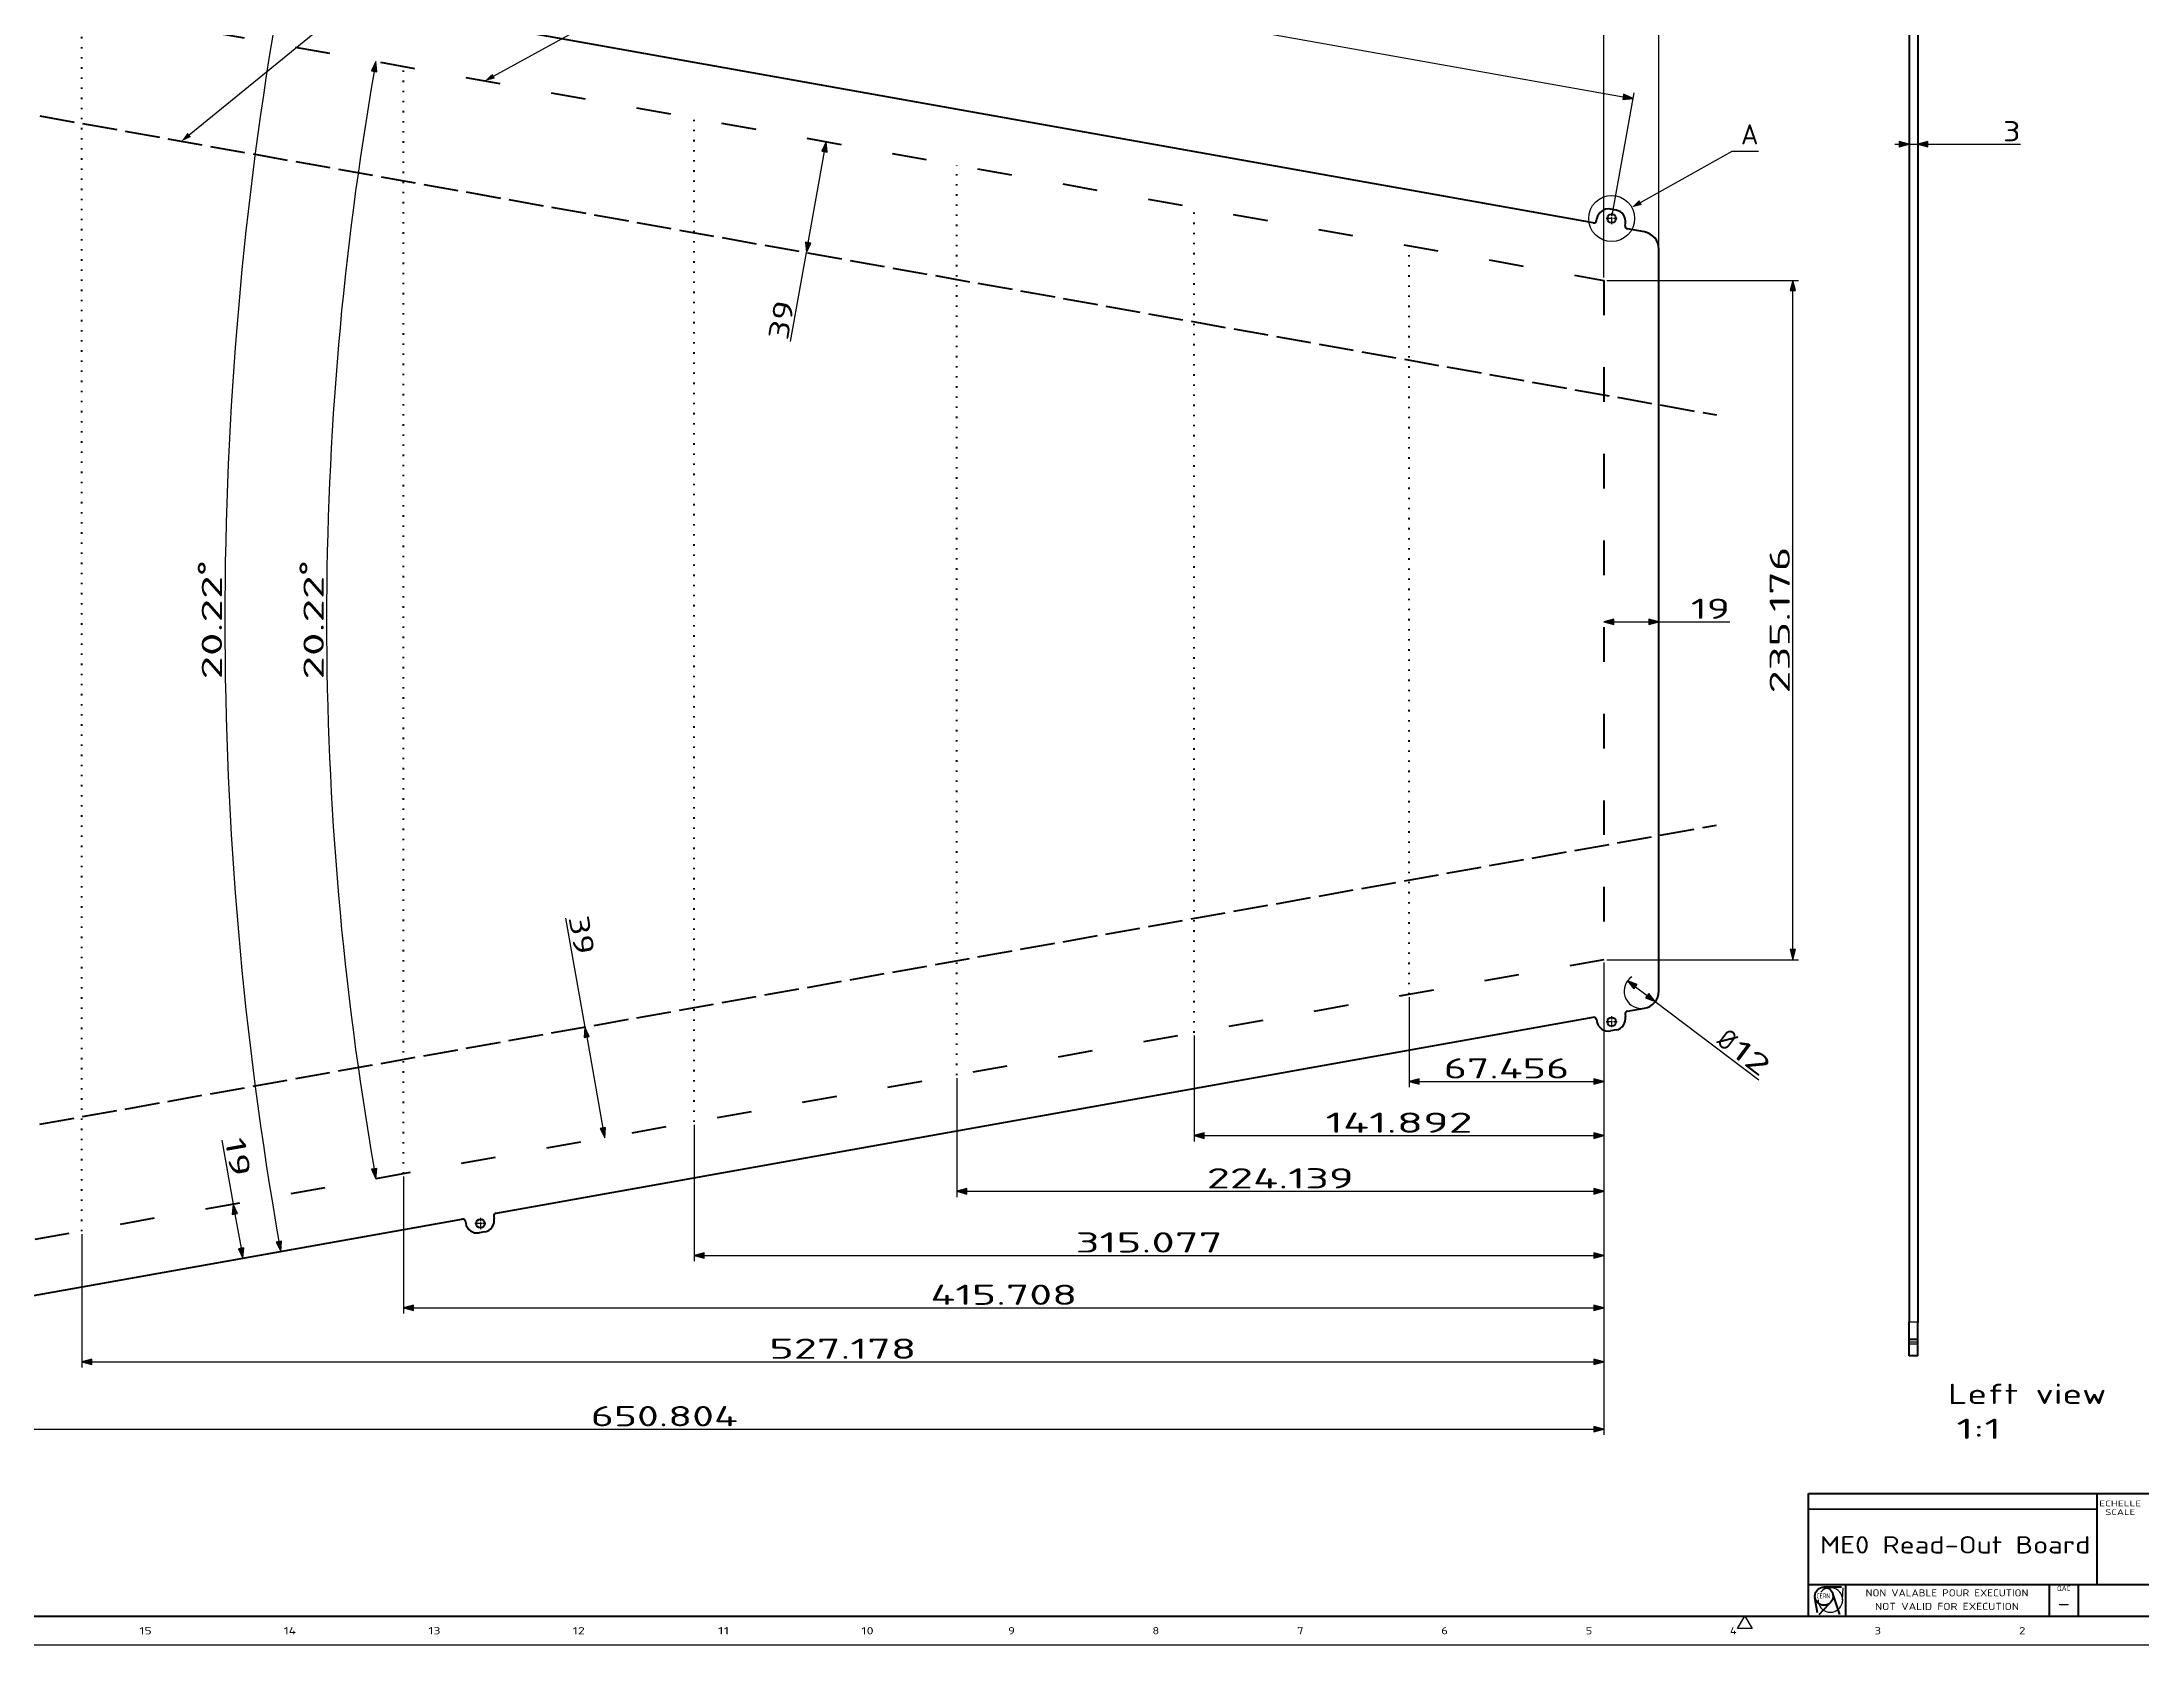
# Model space of a CAD drawing. Extents: x 0 to 1695, y 0 to 840.
# Drawn here: x 386 to 1114, y 0 to 555 of the extents above; entities that cross this region are included whole.
import ezdxf
from ezdxf.enums import TextEntityAlignment as Align

# ---------------------------------------------------------------- set-up
doc = ezdxf.new("R2010")
doc.units = 0
for name, pattern in [('DASHDOT', [18.5, 12, -3, 0.5, -3]), ('DASHED', [15, 12, -3]), ('DASHSPACE', [30, 12, -18]), ('DOT', [3.5, 0.5, -3])]:
    doc.linetypes.add(name, pattern=pattern)
doc.layers.get('0').update_dxf_attribs({"lineweight": 13})
doc.styles.get("Standard").update_dxf_attribs({"font": 'isocp.shx'})
doc.dimstyles.get("Standard").update_dxf_attribs({"dimtxt": 2.5, "dimasz": 2.5, "dimexe": 1.25, "dimexo": 0.625, "dimtad": 1, "dimcen": 2.5, "dimadec": 0, "dimazin": 0, "dimtfac": 1, "dimtmove": 0, "dimatfit": 0, "dimfxl": 1, "dimarcsym": 0})

# ---------------------------------------------------------------- blocks, each defined once
blk = doc.blocks.new('*D78')
at = {"color": 7, "lineweight": 25}
for p, q in [((538.220154, 564.764473), (545.795593, 607.25016)), ((548.867859, 604.670799), (933.841309, 536.027275)), ((930.040222, 494.900139), (937.615723, 537.385811))]:
    blk.add_line(p, q, dxfattribs=at)
for points in [[(549.031433, 605.588081), (545.444519, 605.281212), (548.704407, 603.753517)], [(933.677734, 535.109993), (937.264648, 535.416862), (934.004883, 536.944557)]]:
    blk.add_lwpolyline(points, close=True, dxfattribs=at)
for points in [[(549.031433, 605.588081), (545.444519, 605.281212), (549.031433, 605.588081), (548.704407, 603.753517)], [(933.677734, 535.109993), (937.264648, 535.416862), (933.677734, 535.109993), (934.004883, 536.944557)]]:
    blk.add_solid(points, dxfattribs=at)
blk.add_text('398', height=7, rotation=349.890019, dxfattribs=at).set_placement((731.185242, 573.178093), (751.875061, 569.488945), align=Align.FIT)
blk = doc.blocks.new('*D79')
at = {"color": 7, "lineweight": 25}
for p, q in [((927.171936, 236.278786), (927.171936, 193.143288)), ((859.715942, 224.250893), (859.715942, 193.143288)), ((863.193298, 195.143288), (923.69458, 195.143288))]:
    blk.add_line(p, q, dxfattribs=at)
for points in [[(863.193298, 196.075035), (859.715942, 195.143288), (863.193298, 194.21154)], [(923.69458, 194.21154), (927.171936, 195.143288), (923.69458, 196.075035)]]:
    blk.add_lwpolyline(points, close=True, dxfattribs=at)
for points in [[(863.193298, 196.075035), (859.715942, 195.143288), (863.193298, 196.075035), (863.193298, 194.21154)], [(923.69458, 194.21154), (927.171936, 195.143288), (923.69458, 194.21154), (923.69458, 196.075035)]]:
    blk.add_solid(points, dxfattribs=at)
blk.add_text('67.456', height=7, dxfattribs=at).set_placement((871.727783, 196.143288), (915.160034, 196.143288), align=Align.FIT)
blk = doc.blocks.new('*D80')
at = {"color": 7, "lineweight": 25}
for p, q in [((927.171936, 236.278786), (927.171936, 174.353432)), ((785.279907, 210.978416), (785.279907, 174.353432)), ((788.757263, 176.353432), (923.69458, 176.353432))]:
    blk.add_line(p, q, dxfattribs=at)
for points in [[(788.757263, 177.285179), (785.279907, 176.353432), (788.757263, 175.421684)], [(923.69458, 175.421684), (927.171936, 176.353432), (923.69458, 177.285179)]]:
    blk.add_lwpolyline(points, close=True, dxfattribs=at)
for points in [[(788.757263, 177.285179), (785.279907, 176.353432), (788.757263, 177.285179), (788.757263, 175.421684)], [(923.69458, 175.421684), (927.171936, 176.353432), (923.69458, 175.421684), (923.69458, 177.285179)]]:
    blk.add_solid(points, dxfattribs=at)
blk.add_text('141.892', height=7, dxfattribs=at).set_placement((830.773804, 177.353432), (881.678101, 177.353432), align=Align.FIT)
blk = doc.blocks.new('*D81')
at = {"color": 7, "lineweight": 25}
for p, q in [((927.171936, 236.278786), (927.171936, 155.078896)), ((703.032959, 196.313194), (703.032959, 155.078896)), ((706.510254, 157.078896), (923.69458, 157.078896))]:
    blk.add_line(p, q, dxfattribs=at)
for points in [[(706.510254, 158.010643), (703.032959, 157.078896), (706.510254, 156.147148)], [(923.69458, 156.147148), (927.171936, 157.078896), (923.69458, 158.010643)]]:
    blk.add_lwpolyline(points, close=True, dxfattribs=at)
for points in [[(706.510254, 158.010643), (703.032959, 157.078896), (706.510254, 158.010643), (706.510254, 156.147148)], [(923.69458, 156.147148), (927.171936, 157.078896), (923.69458, 156.147148), (923.69458, 158.010643)]]:
    blk.add_solid(points, dxfattribs=at)
blk.add_text('224.139', height=7, dxfattribs=at).set_placement((789.650269, 158.078896), (840.554565, 158.078896), align=Align.FIT)
blk = doc.blocks.new('*D82')
at = {"color": 7, "lineweight": 25}
for p, q in [((927.171936, 236.278786), (927.171936, 132.88401)), ((612.09491, 180.098289), (612.09491, 132.88401)), ((615.572266, 134.88401), (923.69458, 134.88401))]:
    blk.add_line(p, q, dxfattribs=at)
for points in [[(615.572266, 135.815758), (612.09491, 134.88401), (615.572266, 133.952263)], [(923.69458, 133.952263), (927.171936, 134.88401), (923.69458, 135.815758)]]:
    blk.add_lwpolyline(points, close=True, dxfattribs=at)
for points in [[(615.572266, 135.815758), (612.09491, 134.88401), (615.572266, 135.815758), (615.572266, 133.952263)], [(923.69458, 133.952263), (927.171936, 134.88401), (923.69458, 133.952263), (923.69458, 135.815758)]]:
    blk.add_solid(points, dxfattribs=at)
blk.add_text('315.077', height=7, dxfattribs=at).set_placement((744.181274, 135.88401), (795.085571, 135.88401), align=Align.FIT)
blk = doc.blocks.new('*D83')
at = {"color": 7, "lineweight": 25}
for p, q in [((927.171936, 236.278786), (927.171936, 114.771523)), ((511.463928, 162.155052), (511.463928, 114.771523)), ((514.941223, 116.771523), (923.69458, 116.771523))]:
    blk.add_line(p, q, dxfattribs=at)
for points in [[(514.941223, 117.70327), (511.463928, 116.771523), (514.941223, 115.839775)], [(923.69458, 115.839775), (927.171936, 116.771523), (923.69458, 117.70327)]]:
    blk.add_lwpolyline(points, close=True, dxfattribs=at)
for points in [[(514.941223, 117.70327), (511.463928, 116.771523), (514.941223, 117.70327), (514.941223, 115.839775)], [(923.69458, 115.839775), (927.171936, 116.771523), (923.69458, 115.839775), (923.69458, 117.70327)]]:
    blk.add_solid(points, dxfattribs=at)
blk.add_text('415.708', height=7, dxfattribs=at).set_placement((693.865784, 117.771523), (744.770081, 117.771523), align=Align.FIT)
blk = doc.blocks.new('*D84')
at = {"color": 7, "lineweight": 25}
for p, q in [((927.171936, 236.278786), (927.171936, 96.087166)), ((399.993958, 142.279152), (399.993958, 96.087166)), ((403.471252, 98.087166), (923.69458, 98.087166))]:
    blk.add_line(p, q, dxfattribs=at)
for points in [[(403.471252, 99.018913), (399.993958, 98.087166), (403.471252, 97.155403)], [(923.69458, 97.155403), (927.171936, 98.087166), (923.69458, 99.018913)]]:
    blk.add_lwpolyline(points, close=True, dxfattribs=at)
for points in [[(403.471252, 99.018913), (399.993958, 98.087166), (403.471252, 99.018913), (403.471252, 97.155403)], [(923.69458, 97.155403), (927.171936, 98.087166), (923.69458, 97.155403), (923.69458, 99.018913)]]:
    blk.add_solid(points, dxfattribs=at)
blk.add_text('527.178', height=7, dxfattribs=at).set_placement((638.130798, 99.087166), (689.035095, 99.087166), align=Align.FIT)
blk = doc.blocks.new('*D85')
at = {"color": 7, "lineweight": 25}
for p, q in [((927.171936, 236.278786), (927.171936, 72.724129)), ((276.367981, 123.866951), (276.367981, 72.724129)), ((279.845276, 74.724129), (923.69458, 74.724129))]:
    blk.add_line(p, q, dxfattribs=at)
for points in [[(279.845276, 75.655891), (276.367981, 74.724129), (279.845276, 73.792366)], [(923.69458, 73.792366), (927.171936, 74.724129), (923.69458, 75.655891)]]:
    blk.add_lwpolyline(points, close=True, dxfattribs=at)
for points in [[(279.845276, 75.655891), (276.367981, 74.724129), (279.845276, 75.655891), (279.845276, 73.792366)], [(923.69458, 73.792366), (927.171936, 74.724129), (923.69458, 73.792366), (923.69458, 75.655891)]]:
    blk.add_solid(points, dxfattribs=at)
blk.add_text('650.804', height=7, dxfattribs=at).set_placement((576.31781, 75.724129), (627.222107, 75.724129), align=Align.FIT)
blk = doc.blocks.new('*D88')
at = {"color": 7, "lineweight": 25}
for p, q in [((930.649292, 354.294037), (942.69458, 354.294037)), ((946.171936, 354.294037), (970.844055, 354.294037))]:
    blk.add_line(p, q, dxfattribs=at)
for points in [[(930.649292, 355.225785), (927.171936, 354.294037), (930.649292, 353.362288)], [(942.69458, 353.362288), (946.171936, 354.294037), (942.69458, 355.225785)]]:
    blk.add_lwpolyline(points, close=True, dxfattribs=at)
for points in [[(930.649292, 355.225785), (927.171936, 354.294037), (930.649292, 355.225785), (930.649292, 353.362288)], [(942.69458, 353.362288), (946.171936, 354.294037), (942.69458, 353.362288), (942.69458, 355.225785)]]:
    blk.add_solid(points, dxfattribs=at)
blk.add_text('19', height=7, dxfattribs=at).set_placement((957.299988, 355.294037), (970.844055, 355.294037), align=Align.FIT)
blk = doc.blocks.new('*D89')
at = {"color": 7, "lineweight": 25}
for p, q in [((567.539246, 251.640251), (574.256775, 213.966591)), ((574.867188, 210.543251), (580.492371, 178.995506))]:
    blk.add_line(p, q, dxfattribs=at)
for points in [[(575.784424, 210.70681), (574.256775, 213.966591), (573.94989, 210.379692)], [(579.575073, 178.831947), (581.102783, 175.572166), (581.409607, 179.15905)]]:
    blk.add_lwpolyline(points, close=True, dxfattribs=at)
for points in [[(575.784424, 210.70681), (574.256775, 213.966591), (575.784424, 210.70681), (573.94989, 210.379692)], [(579.575073, 178.831947), (581.102783, 175.572166), (579.575073, 178.831947), (581.409607, 179.15905)]]:
    blk.add_solid(points, dxfattribs=at)
blk.add_text('39', height=7, rotation=280.110019, dxfattribs=at).set_placement((568.523682, 251.815788), (570.901245, 238.482002), align=Align.FIT)
blk = doc.blocks.new('*D90')
at = {"color": 7, "lineweight": 25}
for p, q in [((448.476135, 174.790459), (452.427795, 152.628487)), ((453.038269, 149.205162), (455.152649, 137.34687))]:
    blk.add_line(p, q, dxfattribs=at)
for points in [[(453.955505, 149.368706), (452.427795, 152.628487), (452.120911, 149.041603)], [(454.235413, 137.183296), (455.763123, 133.923515), (456.069885, 137.510414)]]:
    blk.add_lwpolyline(points, close=True, dxfattribs=at)
for points in [[(453.955505, 149.368706), (452.427795, 152.628487), (453.955505, 149.368706), (452.120911, 149.041603)], [(454.235413, 137.183296), (455.763123, 133.923515), (454.235413, 137.183296), (456.069885, 137.510414)]]:
    blk.add_solid(points, dxfattribs=at)
blk.add_text('19', height=7, rotation=280.110019, dxfattribs=at).set_placement((449.460632, 174.966011), (451.838074, 161.63221), align=Align.FIT)
blk = doc.blocks.new('*D92')
at = {"color": 7, "lineweight": 25}
for p, q in [((120.171936, 598.866951), (120.171936, 702.930916)), ((123.649231, 700.930916), (942.69458, 700.930916)), ((946.171936, 484.342155), (946.171936, 702.930916))]:
    blk.add_line(p, q, dxfattribs=at)
for points in [[(123.649231, 701.862648), (120.171936, 700.930916), (123.649231, 699.999153)], [(942.69458, 699.999153), (946.171936, 700.930916), (942.69458, 701.862648)]]:
    blk.add_lwpolyline(points, close=True, dxfattribs=at)
for points in [[(123.649231, 701.862648), (120.171936, 700.930916), (123.649231, 701.862648), (123.649231, 699.999153)], [(942.69458, 699.999153), (946.171936, 700.930916), (942.69458, 699.999153), (942.69458, 701.862648)]]:
    blk.add_solid(points, dxfattribs=at)
blk.add_text('826', height=7, dxfattribs=at).set_placement((522.663879, 701.930916), (543.679993, 701.930916), align=Align.FIT)
blk = doc.blocks.new('*D93')
at = {"color": 7, "lineweight": 25}
for p, q in [((139.171936, 585.866951), (139.171936, 678.367867)), ((927.171936, 473.455116), (927.171936, 678.367867)), ((142.649231, 676.367867), (923.69458, 676.367867))]:
    blk.add_line(p, q, dxfattribs=at)
for points in [[(142.649231, 677.299599), (139.171936, 676.367867), (142.649231, 675.436104)], [(923.69458, 675.436104), (927.171936, 676.367867), (923.69458, 677.299599)]]:
    blk.add_lwpolyline(points, close=True, dxfattribs=at)
for points in [[(142.649231, 677.299599), (139.171936, 676.367867), (142.649231, 677.299599), (142.649231, 675.436104)], [(923.69458, 675.436104), (927.171936, 676.367867), (923.69458, 675.436104), (923.69458, 677.299599)]]:
    blk.add_solid(points, dxfattribs=at)
blk.add_text('788', height=7, dxfattribs=at).set_placement((522.663879, 677.367867), (543.679993, 677.367867), align=Align.FIT)
blk = doc.blocks.new('*D94')
at = {"color": 7, "lineweight": 25}
for p, q in [((928.171936, 472.455116), (994.566345, 472.455116)), ((992.566345, 240.756119), (992.566345, 468.977783)), ((928.171936, 237.278786), (994.566345, 237.278786))]:
    blk.add_line(p, q, dxfattribs=at)
for points in [[(993.498108, 468.977783), (992.566345, 472.455116), (991.634583, 468.977783)], [(991.634583, 240.756119), (992.566345, 237.278786), (993.498108, 240.756119)]]:
    blk.add_lwpolyline(points, close=True, dxfattribs=at)
for points in [[(993.498108, 468.977783), (992.566345, 472.455116), (993.498108, 468.977783), (991.634583, 468.977783)], [(991.634583, 240.756119), (992.566345, 237.278786), (991.634583, 240.756119), (993.498108, 240.756119)]]:
    blk.add_solid(points, dxfattribs=at)
blk.add_text('235.176', height=7, rotation=90.000003, dxfattribs=at).set_placement((991.566345, 329.414789), (991.566345, 380.319113), align=Align.FIT)
blk = doc.blocks.new('*D97')
at = {"color": 7, "lineweight": 25}
for p, q in [((938.158813, 227.912048), (942.185059, 224.871422)), ((944.959961, 222.775795), (980.843811, 195.67614))]:
    blk.add_line(p, q, dxfattribs=at)
for points in [[(938.720337, 228.655579), (935.383911, 230.007675), (937.59729, 227.168503)], [(941.623535, 224.127907), (944.959961, 222.77581), (942.746582, 225.614983)]]:
    blk.add_lwpolyline(points, close=True, dxfattribs=at)
blk.add_arc((940.171936, 226.391747), 6, 123.84111, 270.560701, dxfattribs=at)
for points in [[(938.720337, 228.655579), (935.383911, 230.007675), (938.720337, 228.655579), (937.59729, 227.168503)], [(941.623535, 224.127907), (944.959961, 222.77581), (941.623535, 224.127907), (942.746582, 225.614983)]]:
    blk.add_solid(points, dxfattribs=at)
for s, p, p2 in [('%%c', (965.743774, 208.332848), (969.84021, 205.23922)), ('12', (970.638245, 204.636559), (981.446472, 196.474144))]:
    blk.add_text(s, height=7, rotation=322.939704, dxfattribs=at).set_placement(p, p2, align=Align.FIT)
blk = doc.blocks.new('*D99')
at = {"color": 7, "lineweight": 25}
for p, q in [((651.601746, 485.508324), (657.226929, 517.056068)), ((645.507263, 451.328773), (650.991333, 482.084984))]:
    blk.add_line(p, q, dxfattribs=at)
for points in [[(658.144226, 516.892509), (657.837341, 520.479408), (656.309631, 517.219627)], [(650.684448, 485.671883), (650.991333, 482.084984), (652.519043, 485.344765)]]:
    blk.add_lwpolyline(points, close=True, dxfattribs=at)
for points in [[(658.144226, 516.892509), (657.837341, 520.479408), (658.144226, 516.892509), (656.309631, 517.219627)], [(650.684448, 485.671883), (650.991333, 482.084984), (650.684448, 485.671883), (652.519043, 485.344765)]]:
    blk.add_solid(points, dxfattribs=at)
blk.add_text('39', height=7, rotation=79.889997, dxfattribs=at).set_placement((644.522827, 451.504311), (646.900391, 464.838097), align=Align.FIT)
blk = doc.blocks.new('*D100')
at = {"color": 7, "lineweight": 25}
for points in [[(502.197205, 544.698997), (501.89032, 548.285896), (500.36261, 545.026115)], [(500.36261, 164.707787), (501.89032, 161.448006), (502.197205, 165.034904)]]:
    blk.add_lwpolyline(points, close=True, dxfattribs=at)
blk.add_arc((1586.641425, 354.866951), 1101.860229, 170.070809, 189.929178, dxfattribs=at)
for points in [[(502.197205, 544.698997), (501.89032, 548.285896), (502.197205, 544.698997), (500.36261, 545.026115)], [(500.36261, 164.707787), (501.89032, 161.448006), (500.36261, 164.707787), (502.197205, 165.034904)]]:
    blk.add_solid(points, dxfattribs=at)
for s, p, p2 in [('%%d', (482.381287, 370.2804), (482.381287, 375.413734)), ('20.22', (483.781311, 334.320168), (483.781311, 370.2804))]:
    blk.add_text(s, height=7, rotation=90.000003, dxfattribs=at).set_placement(p, p2, align=Align.FIT)
blk = doc.blocks.new('*D101')
at = {"color": 7, "lineweight": 25}
for points in [[(469.188049, 569.884422), (468.881287, 573.471321), (467.353577, 570.21154)], [(467.353577, 139.522362), (468.881287, 136.262581), (469.188049, 139.84948)]]:
    blk.add_lwpolyline(points, close=True, dxfattribs=at)
blk.add_arc((1694.879753, 354.866951), 1245.335449, 170.049977, 189.95001, dxfattribs=at)
for points in [[(469.188049, 569.884422), (468.881287, 573.471321), (469.188049, 569.884422), (467.353577, 570.21154)], [(467.353577, 139.522362), (468.881287, 136.262581), (467.353577, 139.522362), (469.188049, 139.84948)]]:
    blk.add_solid(points, dxfattribs=at)
for s, p, p2 in [('%%d', (447.144348, 370.2804), (447.144348, 375.413734)), ('20.22', (448.544373, 334.320168), (448.544373, 370.2804))]:
    blk.add_text(s, height=7, rotation=90.000003, dxfattribs=at).set_placement(p, p2, align=Align.FIT)
blk = doc.blocks.new('*D119')
at = {"color": 7, "lineweight": 25}
for p, q in [((1027.912847, 519.629036), (1029.435513, 519.629036)), ((1032.912846, 519.629036), (1035.922846, 519.629036)), ((1039.400178, 519.629036), (1071.467906, 519.629036))]:
    blk.add_line(p, q, dxfattribs=at)
for points in [[(1029.435513, 518.697289), (1032.912846, 519.629036), (1029.435513, 520.560783)], [(1039.400178, 520.560783), (1035.922846, 519.629036), (1039.400178, 518.697289)]]:
    blk.add_lwpolyline(points, close=True, dxfattribs=at)
for points in [[(1029.435513, 518.697289), (1032.912846, 519.629036), (1029.435513, 518.697289), (1029.435513, 520.560783)], [(1039.400178, 520.560783), (1035.922846, 519.629036), (1039.400178, 520.560783), (1039.400178, 518.697289)]]:
    blk.add_solid(points, dxfattribs=at)
blk.add_text('3', height=7, dxfattribs=at).set_placement((1065.395862, 520.629036), (1071.467906, 520.629036), align=Align.FIT)
blk = doc.blocks.new('BLOCK91')
at = {"color": 7, "lineweight": 25}
blk.add_text('ME0 Read-Out Board', height=6, dxfattribs=at).set_placement((1002, 31.674351), (1095.682983, 31.674351), align=Align.FIT)
blk = doc.blocks.new('BLOCK93')
at = {"color": 7, "lineweight": 25}
blk.add_text(' 2', height=2.5, dxfattribs=at).set_placement((1068.831421, 3.690562), (1073.168579, 3.690562), align=Align.FIT)
blk = doc.blocks.new('BLOCK94')
at = {"color": 7, "lineweight": 25}
blk.add_text(' 3', height=2.5, dxfattribs=at).set_placement((1018.831421, 3.690562), (1023.168579, 3.690562), align=Align.FIT)
blk = doc.blocks.new('BLOCK95')
at = {"color": 7, "lineweight": 25}
blk.add_text(' 4', height=2.5, dxfattribs=at).set_placement((968.831421, 3.690562), (973.168579, 3.690562), align=Align.FIT)
blk = doc.blocks.new('BLOCK96')
at = {"color": 7, "lineweight": 25}
blk.add_text(' 5', height=2.5, dxfattribs=at).set_placement((918.831421, 3.690562), (923.168579, 3.690562), align=Align.FIT)
blk = doc.blocks.new('BLOCK97')
at = {"color": 7, "lineweight": 25}
blk.add_text(' 6', height=2.5, dxfattribs=at).set_placement((868.831421, 3.690562), (873.168579, 3.690562), align=Align.FIT)
blk = doc.blocks.new('BLOCK98')
at = {"color": 7, "lineweight": 25}
blk.add_text(' 7', height=2.5, dxfattribs=at).set_placement((818.831421, 3.690562), (823.168579, 3.690562), align=Align.FIT)
blk = doc.blocks.new('BLOCK99')
at = {"color": 7, "lineweight": 25}
blk.add_text(' 8', height=2.5, dxfattribs=at).set_placement((768.831421, 3.690562), (773.168579, 3.690562), align=Align.FIT)
blk = doc.blocks.new('BLOCK100')
at = {"color": 7, "lineweight": 25}
blk.add_text(' 9', height=2.5, dxfattribs=at).set_placement((718.831421, 3.690562), (723.168579, 3.690562), align=Align.FIT)
blk = doc.blocks.new('BLOCK101')
at = {"color": 7, "lineweight": 25}
blk.add_text(' 10', height=2.5, dxfattribs=at).set_placement((667.747131, 3.690562), (674.252869, 3.690562), align=Align.FIT)
blk = doc.blocks.new('BLOCK102')
at = {"color": 7, "lineweight": 25}
blk.add_text(' 11', height=2.5, dxfattribs=at).set_placement((617.747131, 3.690562), (624.252869, 3.690562), align=Align.FIT)
blk = doc.blocks.new('BLOCK103')
at = {"color": 7, "lineweight": 25}
blk.add_text(' 12', height=2.5, dxfattribs=at).set_placement((567.747131, 3.690562), (574.252869, 3.690562), align=Align.FIT)
blk = doc.blocks.new('BLOCK104')
at = {"color": 7, "lineweight": 25}
blk.add_text(' 13', height=2.5, dxfattribs=at).set_placement((517.747131, 3.690562), (524.252869, 3.690562), align=Align.FIT)
blk = doc.blocks.new('BLOCK105')
at = {"color": 7, "lineweight": 25}
blk.add_text(' 14', height=2.5, dxfattribs=at).set_placement((467.747131, 3.690562), (474.252899, 3.690562), align=Align.FIT)
blk = doc.blocks.new('BLOCK106')
at = {"color": 7, "lineweight": 25}
blk.add_text(' 15', height=2.5, dxfattribs=at).set_placement((417.747131, 3.690562), (424.252899, 3.690562), align=Align.FIT)
blk = doc.blocks.new('BLOCK135')
at = {"color": 7, "lineweight": 25}
blk.add_text('-', height=5, dxfattribs=at).set_placement((1084.266479, 12), (1088.603638, 12), align=Align.FIT)
blk = doc.blocks.new('BLOCK143')
at = {"color": 7, "lineweight": 25}
blk.add_text('NOT VALID FOR EXECUTION', height=2.5, dxfattribs=at).set_placement((1021.061218, 12.090562), (1070.938721, 12.090562), align=Align.FIT)
blk = doc.blocks.new('BLOCK144')
at = {"color": 7, "lineweight": 25}
blk.add_text('NON VALABLE POUR EXECUTION', height=2.5, dxfattribs=at).set_placement((1017.80835, 16.790562), (1074.19165, 16.790562), align=Align.FIT)
blk = doc.blocks.new('BLOCK145')
at = {"color": 7, "lineweight": 25}
blk.add_text('QAC', height=1.8, dxfattribs=at).set_placement((1084.093018, 18.700001), (1088.777222, 18.700001), align=Align.FIT)
blk = doc.blocks.new('BLOCK146')
at = {"color": 7, "lineweight": 25, "width": 0.8}
blk.add_text('CERN', height=1.7, dxfattribs=at).set_placement((1000.799988, 16.15), (1005.51886, 16.15), align=Align.FIT)
blk = doc.blocks.new('BLOCK147')
at = {"color": 7, "lineweight": 25, "width": 1.2}
blk.add_text('ECHELLE', height=2, dxfattribs=at).set_placement((1098.713501, 48), (1113.286377, 48), align=Align.FIT)
blk = doc.blocks.new('BLOCK148')
at = {"color": 7, "lineweight": 25, "width": 1.2}
blk.add_text('SCALE', height=2, dxfattribs=at).set_placement((1100.79541, 45), (1111.20459, 45), align=Align.FIT)
blk = doc.blocks.new('BLOCK163')
at = {"color": 7, "lineweight": 25}
blk.add_lwpolyline([(-647.312927, 144.616882), (-615.534119, 162.321869), (-606.462097, 162.321869)], dxfattribs=at)
blk.add_circle((-657.307251, 139.048706), 7.96346, dxfattribs=at)
blk.add_solid([(-647.766357, 145.430832), (-650.350586, 142.924484), (-646.859436, 143.802933)], dxfattribs=at)
blk.add_text('A', height=7, dxfattribs=at).set_placement((-612.534119, 164.712357), (-606.462097, 164.712357), align=Align.FIT)
blk = doc.blocks.new('BLOCK165')
at = {"color": 7, "lineweight": 25}
blk.add_lwpolyline([(-1149.939331, 168.01088), (-1025, 269.89624), (-882.342957, 269.89624)], dxfattribs=at)
blk.add_solid([(-1150.528198, 168.732971), (-1152.634155, 165.813263), (-1149.350464, 167.288788)], dxfattribs=at)
blk.add_text('Chamber Cover (Chimney)', height=7, dxfattribs=at).set_placement((-1022, 272.286743), (-882.342957, 272.286743), align=Align.FIT)
blk = doc.blocks.new('BLOCK166')
at = {"color": 7, "lineweight": 25}
blk.add_lwpolyline([(-1044.521118, 188.367783), (-947, 241.896255), (-877.20752, 241.896255)], dxfattribs=at)
blk.add_solid([(-1044.969482, 189.18457), (-1047.569458, 186.69458), (-1044.072754, 187.55098)], dxfattribs=at)
blk.add_text('Active Area', height=7, dxfattribs=at).set_placement((-944, 244.286743), (-877.20752, 244.286743), align=Align.FIT)
blk = doc.blocks.new('BLOCK169')
at = {"color": 7, "linetype": 'DASHDOT', "lineweight": 25, "ltscale": 0.097501}
blk.add_line((-655.357239, 139.048706), (-659.257263, 139.048706), dxfattribs=at)
at = {"color": 7, "linetype": 'DASHDOT', "lineweight": 25, "ltscale": 0.0975}
blk.add_line((-657.307251, 140.998703), (-657.307251, 137.098709), dxfattribs=at)
blk = doc.blocks.new('BLOCK170')
at = {"color": 7, "linetype": 'DASHDOT', "lineweight": 25, "ltscale": 0.0975}
blk.add_line((-657.307251, -137.098709), (-657.307251, -140.998703), dxfattribs=at)
at = {"color": 7, "linetype": 'DASHDOT', "lineweight": 25, "ltscale": 0.097501}
blk.add_line((-655.357239, -139.048706), (-659.257263, -139.048706), dxfattribs=at)
blk = doc.blocks.new('BLOCK171')
at = {"color": 7, "linetype": 'DASHDOT', "lineweight": 25, "ltscale": 0.097501}
blk.add_line((-1047.177368, -208.913055), (-1051.077393, -208.913055), dxfattribs=at)
at = {"color": 7, "linetype": 'DASHDOT', "lineweight": 25, "ltscale": 0.0975}
blk.add_line((-1049.127319, -206.963058), (-1049.127319, -210.863052), dxfattribs=at)
blk = doc.blocks.new('BLOCK173')
at = {"color": 1, "linetype": 'DASHED', "lineweight": 50}
for p, q in [((-1497, 227.216173), (-621, 71.01906)), ((-1497, -227.216173), (-621, -71.01906))]:
    blk.add_line(p, q, dxfattribs=at)
at = {"color": 150, "linetype": 'DASHSPACE', "lineweight": 50}
for p, q in [((-1290.439116, 230), (-660, 117.588162)), ((-660, 117.588162), (-660, -117.588162)), ((-660, -117.588162), (-1290.439116, -230))]:
    blk.add_line(p, q, dxfattribs=at)
at = {"color": 3, "linetype": 'DOT', "lineweight": 50}
for p, q in [((-1187.178, -211.587799), (-1187.178, 211.587799)), ((-1075.708, -191.711895), (-1075.708, 191.711895)), ((-975.077, -173.768662), (-975.077, 173.768662)), ((-884.139, -157.553761), (-884.139, 157.553761)), ((-801.892, -142.888528), (-801.892, 142.888528)), ((-727.456, -129.616053), (-727.456, 129.616053))]:
    blk.add_line(p, q, dxfattribs=at)
at = {"color": 7, "lineweight": 50}
for p, q in [((-663.670491, 137.542312), (-1043.676898, 205.300193)), ((-662.51048, 138.351246), (-662.387603, 139.040377)), ((-655.778613, 141.925036), (-657.747558, 142.276113)), ((-652.665754, 136.59586), (-652.542877, 137.284991)), ((-645.946769, 134.382045), (-651.85682, 135.435849)), ((-641, -128.475209), (-641, 128.475209)), ((-1043.676898, -205.300193), (-663.670491, -137.542312)), ((-652.665754, -136.59586), (-652.542877, -137.284991)), ((-651.85682, -135.435849), (-645.946769, -134.382045)), ((-662.51048, -138.351246), (-662.387603, -139.040377)), ((-655.778613, -141.925036), (-657.747558, -142.276113)), ((-1288.758452, -249), (-1055.490569, -207.406655)), ((-1054.330558, -208.215589), (-1054.207681, -208.90472)), ((-1044.485832, -206.460204), (-1044.362955, -207.149335)), ((-1047.598691, -211.789379), (-1049.567636, -212.140456))]:
    blk.add_line(p, q, dxfattribs=at)
for centre in [(-657.307255, 139.048709), (-657.307255, -139.048709), (-1049.127333, -208.913053)]:
    blk.add_circle(centre, 1.5, dxfattribs=at)
for centre, radius, start, end in [((-663.494952, 138.526784), 1, 259.89, 349.89), ((-658.449712, 138.338222), 4, 79.89, 169.89), ((-656.480767, 137.987145), 4, 349.89, 439.89), ((-651.681281, 136.420322), 1, 169.89, 259.89), ((-647, 128.475209), 6, 0, 79.89), ((-647, -128.475209), 6, 280.11, 360), ((-663.494952, -138.526784), 1, 10.11, 100.11), ((-656.480767, -137.987145), 4, 280.11, 370.11), ((-651.681281, -136.420322), 1, 100.11, 190.11), ((-658.449712, -138.338222), 4, 190.11, 280.11), ((-1055.31503, -208.391128), 1, 10.11, 100.11), ((-1050.26979, -208.202566), 4, 190.11, 280.11), ((-1048.300845, -207.851489), 4, 280.11, 370.11), ((-1043.501359, -206.284665), 1, 100.11, 190.11)]:
    blk.add_arc(centre, radius, start, end, dxfattribs=at)
blk = doc.blocks.new('BLOCK177')
at = {"color": 7, "lineweight": 25}
for s, p, p2 in [('  Left view', (11.695, -271.413269), (78.487503, -271.413269)), ('  1:1', (11.695, -283.517029), (42.055229, -283.517029))]:
    blk.add_text(s, height=7, dxfattribs=at).set_placement(p, p2, align=Align.FIT)
blk = doc.blocks.new('BLOCK178')
at = {"color": 7, "lineweight": 50}
for p, q in [((13.2, 254.7), (10.2, 254.7)), ((10.2, 250.7), (10.2, 254.7)), ((13.2, 250.7), (13.2, 254.7)), ((10.2, 250), (10.2, 250.7)), ((10.2, 249), (10.2, 250)), ((10.2, 249), (13.2, 249)), ((10.2, 243), (10.2, 249)), ((13.2, 250), (13.2, 250.7)), ((13.2, 249), (13.2, 250)), ((13.2, 243), (13.2, 249)), ((10.2, 243), (10.2, -243)), ((13.2, 243), (13.2, -243)), ((10.19, 230), (10.19, -230)), ((10.2, 230), (10.19, 230)), ((10.2, -230), (10.19, -230)), ((10.2, -249), (10.2, -243)), ((13.2, -249), (13.2, -243)), ((10.2, -249), (13.2, -249)), ((10.2, -250), (10.2, -249)), ((10.2, -250.7), (10.2, -250)), ((10.2, -254.7), (10.2, -250.7)), ((13.2, -250), (13.2, -249)), ((13.2, -250.7), (13.2, -250)), ((13.2, -254.7), (13.2, -250.7)), ((13.2, -254.7), (10.2, -254.7))]:
    blk.add_line(p, q, dxfattribs=at)
at = {"color": 7, "lineweight": 25}
for p, q in [((13.2, 250.7), (10.2, 250.7)), ((13.2, 250), (10.2, 250)), ((10.2, 243), (13.2, 243)), ((10.2, -243), (13.2, -243)), ((13.2, -250), (10.2, -250)), ((13.2, -250.7), (10.2, -250.7))]:
    blk.add_line(p, q, dxfattribs=at)

msp = doc.modelspace()

# ---------------------------------------------------------------- linework, layer by layer
at = {"color": 7, "linetype": 'DASHDOT', "lineweight": 25, "ltscale": 0.09}
msp.add_line((1032.622846, 111.866951), (1036.222847, 111.866951), dxfattribs=at)
at = {"color": 7, "lineweight": 50}
for p, q in [((998, 52.5), (1178, 52.5)), ((998, 10), (998, 52.5)), ((1098, 21), (1098, 52.5)), ((998, 21), (1178, 21)), ((1001.2, 11.13), (1000.28, 16.36)), ((1009.51, 20.05), (1003.38, 20.05)), ((1006.4, 17.8), (1008.79, 10.5)), ((1011, 21), (1081.5, 21)), ((1011, 10), (1011, 21)), ((1081.5, 10), (1081.5, 21)), ((1001.75, 10.5), (1005.15, 14.3))]:
    msp.add_line(p, q, dxfattribs=at)
at = {"color": 7, "lineweight": 35}
msp.add_line((998, 47), (1098, 47), dxfattribs=at)
at = {"color": 7, "lineweight": 25}
for p, q in [((1009.87, 15.59), (1010, 19.79)), ((973.5, 5.67), (976, 10)), ((976, 10), (978.5, 5.67)), ((0, 0), (1188, 0)), ((978.5, 5.67), (973.5, 5.67))]:
    msp.add_line(p, q, dxfattribs=at)
at = {"color": 7, "lineweight": 70}
for p, q in [((1091.5, 21), (1157.6, 21)), ((1091.5, 10), (1091.5, 21)), ((25, 10), (1178, 10)), ((1091.5, 10), (1157.6, 10))]:
    msp.add_line(p, q, dxfattribs=at)
at = {"color": 7, "lineweight": 50}
msp.add_circle((1003.39, 16.9), 3.15, dxfattribs=at)
at = {"color": 7, "lineweight": 25}
msp.add_arc((1005.62, 15.59), 4.25, 179.908748, 500.192155, dxfattribs=at)

# ---------------------------------------------------------------- block references
at = {"lineweight": 0}
for name, p in [('BLOCK165', (1587.171936, 354.866951)), ('BLOCK173', (1587.171936, 354.866951)), ('BLOCK166', (1587.171936, 354.866951)), ('BLOCK178', (1022.722847, 354.866951)), ('BLOCK163', (1587.171936, 354.866951)), ('BLOCK169', (1587.171936, 354.866951)), ('BLOCK170', (1587.171936, 354.866951)), ('BLOCK171', (1587.171936, 354.866951)), ('BLOCK177', (1022.722847, 354.866951)), ('BLOCK147', (0, 0)), ('BLOCK148', (0, 0)), ('BLOCK91', (0, 0)), ('BLOCK146', (0, 0)), ('BLOCK144', (0, 0)), ('BLOCK143', (0, 0)), ('BLOCK145', (0, 0)), ('BLOCK135', (0, 0)), ('BLOCK106', (0, 0)), ('BLOCK105', (0, 0)), ('BLOCK104', (0, 0)), ('BLOCK103', (0, 0)), ('BLOCK102', (0, 0)), ('BLOCK101', (0, 0)), ('BLOCK100', (0, 0)), ('BLOCK99', (0, 0)), ('BLOCK98', (0, 0)), ('BLOCK97', (0, 0)), ('BLOCK96', (0, 0)), ('BLOCK95', (0, 0)), ('BLOCK94', (0, 0)), ('BLOCK93', (0, 0))]:
    msp.add_blockref(name, p, dxfattribs=at)

# ---------------------------------------------------------------- dimensions: what is measured, and where the dimension line sits
at = {"color": 0, "lineweight": 0}
for base, p1, p2, angle, picture, middle, dimtype in [((120.171936, 700.930908), (946.171936, 483.34216), (120.171936, 597.866951), 179.999046, '*D92', (533.171936, 700.930908), 160), ((139.171936, 676.367859), (927.171936, 472.455113), (139.171936, 584.866951), 179.999046, '*D93', (533.171936, 676.367859), 160), ((545.444567, 605.281209), (929.864681, 493.91566), (538.044603, 563.780004), 169.889999937, '*D78', (741.354606, 570.349037), 161), ((1032.912847, 519.629036), (1035.922847, 529.629036), (1032.912847, 529.629036), 180, '*D119', (1068.431885, 519.629036), 161), ((657.837347, 520.479412), (660.836069, 480.329596), (667.682073, 518.724026), 79.889999361, '*D99', (646.696045, 457.995666), 161), ((992.566345, 237.278789), (927.171936, 472.455113), (927.171936, 237.278789), 270, '*D94', (992.566345, 354.866951), 161), ((946.171936, 354.294037), (927.171936, 344.294037), (946.171936, 344.294037), 0, '*D88', (964.072021, 354.294037), 161), ((581.102761, 175.572161), (584.101483, 215.721976), (571.258035, 173.816775), 280.108515, '*D89', (568.728028, 244.973356), 160), ((927.171936, 74.724129), (276.367936, 124.866951), (927.171936, 237.278789), 359.998092, '*D85', (601.769936, 74.724129), 160), ((927.171936, 98.087166), (399.993936, 143.279152), (927.171936, 237.278789), 359.998092, '*D84', (663.582936, 98.087166), 160), ((927.171936, 116.771523), (511.463936, 163.155056), (927.171936, 237.278789), 359.998092, '*D83', (719.317936, 116.771523), 160), ((927.171936, 134.88401), (612.094936, 181.098289), (927.171936, 237.278789), 359.998092, '*D82', (769.633436, 134.88401), 160), ((927.171936, 157.078896), (703.032936, 197.31319), (927.171936, 237.278789), 359.998092, '*D81', (815.102436, 157.078896), 160), ((927.171936, 176.353432), (785.279936, 211.978423), (927.171936, 237.278789), 359.998092, '*D80', (856.225936, 176.353432), 160), ((859.715936, 195.143288), (927.171936, 237.278789), (859.715936, 225.250898), 179.999046, '*D79', (893.443936, 195.143288), 160), ((455.763063, 133.923515), (442.583105, 150.873108), (465.607789, 135.6789), 280.108515, '*D90', (449.664948, 168.123565), 160)]:
    dim = msp.add_linear_dim(base=base, p1=p1, p2=p2, angle=angle, dimstyle='STANDARD', override={"dimtxsty": 'STANDARD'}, dxfattribs=at)
    dim.commit()
    dim.dimension.update_dxf_attribs({"geometry": picture, "text_midpoint": middle, "dimtype": dimtype, "oblique_angle": 89.999523})
for base, line1, line2, picture, middle in [((451.697861, 428.072359), ((1694.879757, 354.866951), (478.725956, 571.715938)), ((1694.879757, 354.866951), (478.725956, 138.017964)), '*D101', (449.544357, 354.866951)), ((486.68665, 419.638356), ((1586.641425, 354.866951), (492.045596, 550.041276)), ((1586.641425, 354.866951), (492.045596, 159.692626)), '*D100', (484.781251, 354.866951))]:
    dim = msp.add_angular_dim_2l(base=base, line1=line1, line2=line2, dimstyle='STANDARD', override={"dimtxsty": 'STANDARD'}, dxfattribs=at)
    dim.commit()
    dim.dimension.update_dxf_attribs({"geometry": picture, "text_midpoint": middle, "dimtype": 162})
dim = msp.add_diameter_dim_2p(p1=(935.383926, 230.007673), p2=(944.959947, 222.775811), dimstyle='STANDARD', override={"dimtxsty": 'STANDARD'}, dxfattribs=at)
dim.commit()
dim.dimension.update_dxf_attribs({"geometry": '*D97', "text_midpoint": (972.992491, 201.605485), "dimtype": 163})

doc.saveas('drawing.dxf')
